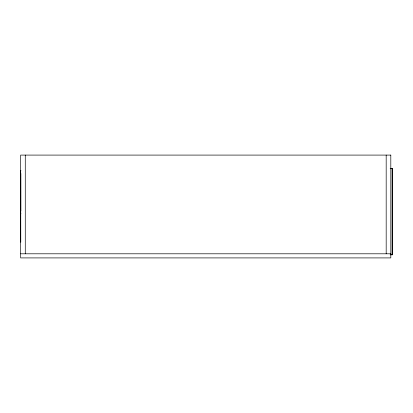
<?xml version="1.0" encoding="UTF-8"?>
<svg xmlns="http://www.w3.org/2000/svg" width="413" height="413" viewBox="0 0 413 413"><rect width="100%" height="100%" fill="white"/><g stroke="black" fill="none" stroke-linecap="round" stroke-linejoin="round"><path stroke-width="0.62" d="M20.65 213.893L20.97 213.764M20.65 170.574L20.97 170.574M390.208 168.458L392.35 168.458L392.35 254.826L390.208 254.826M390.208 168.71L392.092 168.71M20.65 253.799L390.806 253.799M390.208 254.568L392.092 254.568M392.092 168.458L392.092 254.826M386.181 155.087L386.181 253.799M25.276 155.087L25.276 253.799M20.841 173.403L20.841 210.997M20.712 170.574L20.779 242.23M390.806 155.087L20.65 155.087L20.65 257.913L390.806 257.913L390.806 155.087"/></g></svg>
